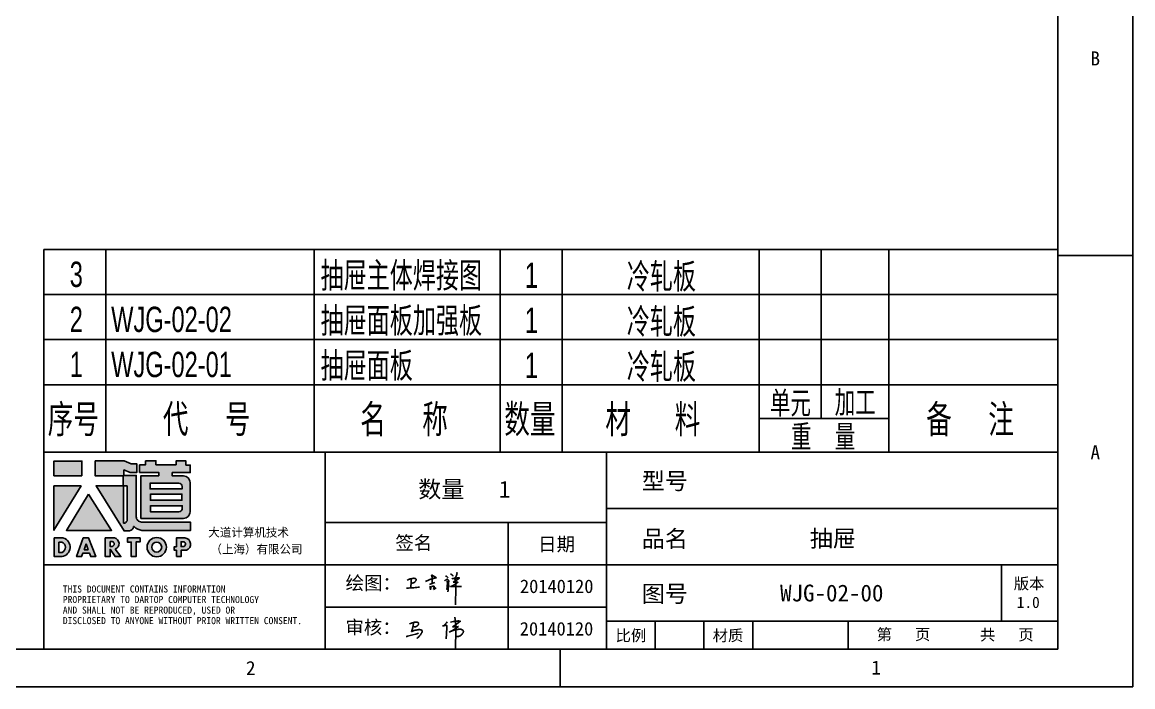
# Model space of a CAD drawing. Header units: millimetres. Extents: x 13106 to 40242, y 18888 to 28426.
# Drawn here: x 22731 to 24116, y 18888 to 19717 of the extents above; entities that cross this region are included whole.
import ezdxf
from ezdxf.enums import TextEntityAlignment as Align

# ---------------------------------------------------------------- set-up
doc = ezdxf.new("R2010")
doc.units = ezdxf.units.MM
for name, color, linetype in [('1轮廓实线层', 7, 'Continuous'), ('2细线层', 4, 'Continuous'), ('4', 7, 'Continuous'), ('6文字层', 3, 'Continuous'), ('print', 30, 'Continuous'), ('图框层', 7, 'Continuous')]:
    doc.layers.add(name, color=color, linetype=linetype)
doc.styles.add('Dartop', font='')
doc.styles.add('hzHT', font='simhei.ttf')
doc.styles.add('PC_TEXTSTYLE', font='arial.ttf', dxfattribs={"width": 0.8})
doc.styles.get('Dartop').set_extended_font_data('FangSong_GB2312')

# ---------------------------------------------------------------- blocks, each defined once
blk = doc.blocks.new('dadao')
for p, q in [((48, 19.2), (44.9, 10.4)), ((51.2, 10.4), (48, 19.2)), ((44.9, 10.4), (51.2, 10.4))]:
    blk.add_line(p, q)
for points in [[(41.8, 121.6), (41.8, 143.7), (-0.4, 143.7), (-0.4, 121.6), (41.8, 121.6)], [(104.8, 122), (104.8, 130.3), (114.1, 126.3), (124.2, 126.3), (124.2, 139.6), (115.9, 139.6), (105.1, 143.9), (61.5, 143.9)], [(61.7, 144), (61.7, 121.3), (103.9, 121.3)], [(113.4, 38.7), (105.1, 38.7), (63, 106.5), (103.9, 106.5), (103.9, 120.9), (103.9, 121.3)], [(109.7, 53.6), (109.7, 106.2), (104.3, 106.2), (104.3, 50.4), (106.6, 50.4)], [(144.6, 94.4), (144.6, 84.8), (192, 84.8), (192, 94.1), (144.9, 94.1)], [(120.2, 45), (119.5, 45), (119.5, 44.6)], [(0, 28), (0, 0), (11.8, 0)], [(0.1, 28), (14, 28)], [(7.1, 21.8), (7.1, 6.1), (12, 6.1)], [(7.1, 21.8), (11.4, 21.8)], [(76.8, 28.2), (76.8, 0), (84.1, 0), (84.1, 11.1), (91.6, -0.1), (100.3, -0.1), (91.7, 11.1)], [(76.8, 28.2), (90.6, 28.2)], [(84, 22.7), (84, 15.3), (87.2, 15.3)], [(84, 22.7), (87.3, 22.7)], [(183.7, 0), (183.7, 9.6), (180.6, 9.6), (180.6, 14.9), (183.8, 14.9), (183.8, 28.1), (196.1, 28.1), (196.5, 28.1)], [(194.9, 22.3), (190.8, 22.3), (190.8, 15), (194.4, 15)], [(183.7, 0), (190.9, 0), (190.9, 9.6), (198.8, 9.6)]]:
    blk.add_lwpolyline(points)
blk.add_lwpolyline([(137.1, 144.2), (137.1, 137.9), (128.3, 137.9), (128.3, 126.5), (157.3, 126.5), (157.3, 121.5), (130.3, 121.5), (130.3, 57.5), (194.4, 57.5, 0.414214), (204.4, 67.5), (204.4, 111.3, 0.414214), (194.4, 121.3), (177.5, 121.3), (177.5, 126.3), (204.7, 126.3), (204.7, 137.7), (198.2, 137.7), (198.2, 143.9), (183.3, 143.9), (183.3, 138), (153, 138), (153, 144.2), (137.1, 144.2)], format="xyb", close=True)
for points in [[(104.8, 122), (123.4, 122), (123.4, 60, 0.414214), (131.4, 52), (204.8, 52), (204.8, 39.1), (131.7, 39.1)], [(144.3, 110.8), (144.3, 101.8), (192.3, 101.8), (192.3, 105.5, 0.414214), (187.3, 110.5), (144.3, 110.5)], [(144.6, 77), (144.6, 67.5), (187.6, 67.5, 0.414214), (192.6, 72.5), (192.6, 76.4), (144.6, 76.4)]]:
    blk.add_lwpolyline(points, format="xyb")
for points in [[(-0.3, 106.2), (40.4, 106.2), (-0.3, 39.7), (-0.3, 106.2)], [(51.7, 94.1), (18.4, 39.3), (86.2, 39.3)], [(43.8, 28.2), (51.8, 28.2), (62.6, -0.1), (55, -0.1), (53.2, 5), (42.9, 5), (41.1, 0), (33.6, 0)], [(110, 28.1), (110, 21.9), (116, 21.9), (116, -0.1), (123.2, -0.1), (123.2, 22), (129.2, 22), (129.2, 28.1), (110, 28.1)]]:
    blk.add_lwpolyline(points, close=True)
for radius in [14.5, 7.44]:
    blk.add_circle((154.2, 14.2), radius)
for centre, radius, start, end in [((99.2, 60.7), 12.6, 305.6399, 325.969), ((111.6, 46.7), 8.19, 282.9811, 347.6627), ((136, 61.7), 22.9, 226.7358, 259.3209), ((8.5, 13.9), 8.49, 294.2143, 69.7177), ((9.6, 14.2), 14.4, 278.6604, 72.3203), ((86.4, 19), 3.8, 282.527, 76.7196), ((88.6, 19.4), 8.95, 290.6073, 77.2124), ((193.7, 18.7), 3.8, 280.9891, 72.5513), ((195.7, 18.6), 9.51, 288.8959, 85.2442)]:
    blk.add_arc(centre, radius, start, end)
blk = doc.blocks.new('PC_MXB_BLOCK')
at = {"layer": '1轮廓实线层'}
for p, q in [((-180, 8), (-180, 0)), ((0, 8), (0, 0))]:
    blk.add_line(p, q, dxfattribs=at)
at = {"layer": '2细线层'}
for p, q in [((-180, 8), (0, 8)), ((-169, 8), (-169, 0)), ((-132, 8), (-132, 0)), ((-99, 8), (-99, 0)), ((-88, 8), (-88, 0)), ((-53, 8), (-53, 0)), ((-42, 8), (-42, 0)), ((-30, 8), (-30, 0)), ((-180, 0), (0, 0))]:
    blk.add_line(p, q, dxfattribs=at)
at = {"layer": '6文字层', "style": 'PC_TEXTSTYLE'}
for tag, width, p, p2 in [('序号', 0.769182, (-178.38, 1.35), (-170.09, 1.35)), ('代号', 3.14773, (-168.05, 1.35), (-134.11, 1.35)), ('名称', 2.802424, (-130.87, 1.2), (-100.28, 1.2)), ('数量', 0.817449, (-97.88, 1.2), (-89, 1.2)), ('材料', 2.943328, (-86.43, 1.01), (-54.3, 1.01)), ('单重', 0.854038, (-52.21, 0.89), (-43, 0.89)), ('总重', 0.958888, (-41.2, 1.27), (-30.86, 1.27)), ('备注', 2.494074, (-28.61, 1.02), (-1.16, 1.02))]:
    blk.add_attdef(tag, text='', height=4.5, dxfattribs=dict(at, width=width)).set_placement(p, p2, align=Align.FIT)
blk = doc.blocks.new('PC_MXBTITLERECORD')
at = {"layer": '1轮廓实线层'}
for p, q in [((-180, 0), (-180, 12)), ((0, 0), (0, 12))]:
    blk.add_line(p, q, dxfattribs=at)
at = {"layer": '2细线层'}
for p, q in [((-169, 12), (-169, 0)), ((-132, 12), (-132, 0)), ((-99, 12), (-99, 0)), ((-88, 12), (-88, 0)), ((-53, 12), (-53, 0)), ((-42, 12), (-42, 6)), ((-30, 12), (-30, 0)), ((-30, 6), (-53, 6))]:
    blk.add_line(p, q, dxfattribs=at)
at = {"style": 'PC_TEXTSTYLE', "flags": 1}
blk.add_attdef('Fo oFShowMe', (-53, 6), '', height=0.00000005, dxfattribs=at)
at = {"layer": '6文字层', "style": 'PC_TEXTSTYLE', "width": 0.667}
for s, height, p in [('单元', 4, (-47.45, 8.84)), ('加工', 4, (-35.96, 8.94)), ('序号', 5, (-174.77, 6)), ('代     号', 5, (-151.09, 6)), ('名     称', 5, (-116.06, 6)), ('数量', 5, (-93.71, 6)), ('材      料', 5, (-71.89, 6)), ('备     注', 5, (-15.57, 6)), ('重    量', 4, (-41.65, 2.94))]:
    blk.add_text(s, height=height, dxfattribs=at).set_placement(p, align=Align.MIDDLE)
blk = doc.blocks.new('h')
for p, q in [((20773.3, -2331.8), (20775.3, -2338.7)), ((20789.1, -2340.9), (20773.5, -2331.9)), ((20775.3, -2338.7), (20775.6, -2351.2)), ((20775.6, -2351.2), (20775.5, -2357.3)), ((20845.7, -2343.5), (20848.4, -2353)), ((20848.4, -2353), (20848.9, -2370.3)), ((20768.1, -2360.9), (20773, -2359.1)), ((20769.5, -2366.9), (20769.8, -2370.6)), ((20769.8, -2370.6), (20770.9, -2378)), ((20770.9, -2378), (20771.5, -2370.6)), ((20772.4, -2369.3), (20774.9, -2367.8)), ((20773, -2359.1), (20784.1, -2355.2)), ((20782.2, -2369.2), (20780, -2377.1)), ((20780, -2377.1), (20788.3, -2371.3)), ((20780.1, -2366.4), (20780.8, -2366.4)), ((20781.9, -2367.4), (20782.2, -2369.2)), ((20848.9, -2370.3), (20847.9, -2424))]:
    blk.add_line(p, q)
for points in [[(20699.1, -2348.2, -0.029745), (20704.6, -2345.4, -0.046842), (20708.4, -2344.2, -0.00919), (20714.3, -2343, -0.018517), (20717.2, -2342.5, -0.037841), (20720.3, -2342.4, -0.039541), (20723.2, -2342.8, -0.149785), (20726, -2344.3, -0.204935), (20726.9, -2346.6, -0.074872), (20726.5, -2348.3, -0.061615), (20725.6, -2350.3, -0.034204), (20723.8, -2352.6, -0.045776), (20722.3, -2354.1, -0.054985), (20720.4, -2355.3, -0.036348), (20717.3, -2356.5, -0.067752), (20715.7, -2356.8, -0.043553), (20713.2, -2356.7)], [(20755, -2351.9, -0.024077), (20759.9, -2350.1, -0.013147), (20768.7, -2346.5, -0.00522), (20775.4, -2344.1, -0.018517), (20777.3, -2343.4, -0.008274), (20786.3, -2341, -0.039541), (20788.3, -2340.8, -0.079216), (20789.4, -2341, -0.204935)], [(20813.5, -2350.1, 0.007348), (20815.9, -2348.7, 0.008421), (20818, -2347.3, 0.009459), (20819.7, -2346.2, -0.016325), (20820.7, -2345.5, -0.173771), (20821.8, -2345.3, -0.085159), (20823.9, -2346, -0.125883), (20826, -2347.9, -0.160659), (20826.6, -2350.1, -0.010447), (20826.5, -2352.3, -0.008247), (20826.2, -2355.1, -0.002698), (20825.3, -2374, 0.001562), (20823.9, -2383.7, 0.016137)], [(20816.8, -2335, -0.053561), (20819.6, -2336.1, -0.075272), (20821.3, -2337.3, -0.005295), (20822.5, -2338.5, -0.009337), (20823.1, -2339.1, -0.026146), (20823.7, -2339.8, -0.016644), (20824.5, -2340.9)], [(20832.1, -2329.2, -0.053561), (20834.9, -2330.3, -0.075272), (20836.7, -2331.5, -0.005295), (20837.8, -2332.6, -0.009337), (20838.5, -2333.3, -0.026146), (20839, -2334, -0.016644), (20839.8, -2335.1)], [(20836, -2343.7, -0.02797), (20842.1, -2342.6, -0.048868), (20845.6, -2342.2, -0.00919), (20851.1, -2341.4, -0.018517), (20853.9, -2341.1, -0.037841), (20856.7, -2341.2, -0.039541), (20859.4, -2341.6, -0.018282), (20840.6, -2354.7, -0.000937)], [(20847.6, -2340.2, 0.021784), (20849.6, -2335.9, 0.028296), (20850.8, -2332.4, 0.008136), (20851.9, -2328.2, 0.028913), (20852.2, -2327, 0.08193), (20852.1, -2325.9, 0.075058), (20851.7, -2324.7, 0.275043)], [(20696.6, -2372.4, 0.002073), (20710.6, -2371.9, 0.016137), (20719.6, -2371.3, 0.008314), (20736.9, -2369.3)]]:
    blk.add_lwpolyline(points, format="xyb")
for points in [[(20711.3, -2343.5), (20711.3, -2343.5), (20711.5, -2355.8), (20710.7, -2368), (20710.6, -2371.9)], [(20821.5, -2350.6), (20822.4, -2359.2), (20822.2, -2364.9), (20821.7, -2369), (20821.3, -2376.3), (20823.6, -2368.5), (20827.2, -2366.3), (20829.5, -2366.3)], [(20840.6, -2354.7), (20850, -2354.7), (20855, -2354.3), (20845.9, -2361.1), (20840.5, -2364), (20833, -2367.5), (20863.2, -2367.4), (20865.9, -2367.3)]]:
    blk.add_lwpolyline(points)
for centre, radius, start, end in [((20773.7, -2371.2), 2.3, 121.9907, 163.6016), ((20787.5, -2406), 40.3, 100.6183, 108.2482), ((20780.8, -2367.6), 1.15, 9.4675, 90)]:
    blk.add_arc(centre, radius, start, end)
blk = doc.blocks.new('马伟')
for p, q in [((-967.69, 33460.16), (-965.8, 33460.16)), ((-964.79, 33460.25), (-966.68, 33458.96)), ((-966.61, 33464.64), (-966.18, 33461.02)), ((-966.18, 33461.02), (-966.11, 33458.34)), ((-965.8, 33460.16), (-964.79, 33460.25)), ((-967.75, 33458.39), (-969.23, 33457.58)), ((-966.68, 33458.96), (-967.75, 33458.39)), ((-966.11, 33458.34), (-966.27, 33450.03))]:
    blk.add_line(p, q)
for points in [[(-988.1, 33461.47, -0.029745), (-987.24, 33461.9, -0.046842), (-986.65, 33462.09, -0.00919), (-985.74, 33462.27, -0.018517), (-985.28, 33462.34, -0.037841), (-984.81, 33462.35, -0.039541), (-984.36, 33462.3, -0.149785), (-983.92, 33462.06, -0.204935), (-983.79, 33461.71, -0.074872), (-983.84, 33461.44, -0.061615), (-983.99, 33461.13, -0.034204), (-984.26, 33460.78, -0.045776), (-984.5, 33460.55, -0.054985), (-984.79, 33460.36, -0.036348), (-985.28, 33460.17, -0.067752), (-985.52, 33460.13, -0.043553), (-985.9, 33460.15)], [(-968.61, 33462.39, -0.02797), (-967.39, 33462.61, -0.048868), (-966.69, 33462.69, -0.00919), (-965.57, 33462.85, -0.018517), (-965.02, 33462.9, -0.037841), (-964.45, 33462.89, -0.039541), (-963.91, 33462.8, -0.018282), (-967.69, 33460.16, -0.000937)], [(-969.23, 33457.58, -0.029745), (-967.89, 33458.26, -0.046842), (-966.97, 33458.55, -0.00919), (-965.55, 33458.84, -0.018517), (-964.84, 33458.94, -0.037841), (-964.1, 33458.97, -0.039541), (-963.4, 33458.88, -0.149785), (-962.72, 33458.51, -0.204935), (-962.51, 33457.97, -0.074872), (-962.59, 33457.54, -0.061615), (-962.82, 33457.07, -0.034204), (-963.24, 33456.51, -0.045776), (-963.62, 33456.15, -0.054985), (-964.07, 33455.86, -0.036348), (-964.83, 33455.56, -0.067752), (-965.21, 33455.5, -0.043553), (-965.8, 33455.53)]]:
    blk.add_lwpolyline(points, format="xyb")
blk.add_lwpolyline([(-986.2, 33462.18), (-986.2, 33462.18), (-986.48, 33460.41), (-986.96, 33458.75), (-987.27, 33457.73)])
for centre, radius, start, end in [((-979.68, 33473.45), 14.92, 299.2655, 300.9495), ((-945.89, 33348.42), 115.17, 102.4659, 103.2053), ((-1024.37, 33516.09), 76.26, 313.3661, 315.2961), ((-970.74, 33460.39), 0.488, 52.3757, 91.2912), ((-1399.63, 33474.22), 429.46, 357.5657, 358.0573), ((-970.9, 33460.46), 0.559, 357.1968, 33.7052), ((-983.48, 33461.29), 13.17, 352.9125, 354.8027), ((-978.54, 33460.84), 8.21, 354.8027, 357.1968), ((-990.31, 33458.65), 3.19, 281.077, 291.2126), ((-1060.51, 33743.61), 296.64, 283.9189, 284.9715), ((-982.39, 33449.28), 9.75, 113.2024, 120.0175), ((-984.68, 33454.62), 3.94, 102.4749, 113.2024), ((-978.97, 33428.8), 30.39, 100.3687, 102.4749), ((-985.32, 33457.16), 2.51, 283.8163, 294.0305), ((-983.09, 33451.33), 7.49, 96.1253, 100.3687), ((-984.78, 33455.92), 1.16, 294.8364, 309.9011), ((-1000.24, 33470.18), 22.19, 316.9196, 320.5887), ((-983.49, 33455.04), 3.75, 87.457, 96.1253), ((-983.47, 33455.36), 3.43, 78.3996, 87.457), ((-987.67, 33459.4), 5.64, 324.0948, 331.3784), ((-982.99, 33457.72), 1.02, 44.3247, 78.3996), ((-983.29, 33457.19), 0.754, 319.5731, 337.4855), ((-985.37, 33458.85), 3.39, 324.9107, 333.3484), ((-983.72, 33458.23), 1.65, 326.7678, 340.871), ((-982.66, 33458.04), 0.567, 357.9984, 44.3247), ((-983.22, 33458.06), 1.12, 340.871, 357.9984), ((-729.89, 33419.63), 243.4, 171.4102, 171.7681)]:
    blk.add_arc(centre, radius, start, end)

msp = doc.modelspace()

# ---------------------------------------------------------------- hatches: boundary and pattern name
h = msp.add_hatch(color=0)
h.paths.add_polyline_path([(22940.605, 19164.617), (22935.208, 19164.617), (22935.208, 19169.75), (22922.873, 19169.75), (22922.873, 19164.873), (22897.689, 19164.873), (22897.689, 19170.007), (22884.5, 19170.007), (22884.5, 19164.778), (22877.212, 19164.778), (22877.212, 19155.314), (22901.262, 19155.314), (22901.262, 19151.128), (22878.851, 19151.128), (22878.851, 19098.131), (22932.054, 19098.131, 0.41421356), (22940.348, 19106.424), (22940.348, 19142.718, 0.41421356), (22932.054, 19151.011), (22917.99, 19151.011), (22917.99, 19155.119), (22940.605, 19155.119)])
h.paths.add_polyline_path([(22926.179, 19142.027, -0.41421356), (22930.326, 19137.88), (22930.326, 19134.839), (22890.493, 19134.839), (22890.493, 19142.027)], flags=16)
h.paths.add_polyline_path([(22930.068, 19128.421), (22930.068, 19120.72), (22890.751, 19120.72), (22890.751, 19128.421)], flags=16)
h.paths.add_polyline_path([(22930.582, 19113.789), (22930.582, 19110.492, -0.41421356), (22926.436, 19106.345), (22890.751, 19106.345), (22890.751, 19113.789)], flags=16)
for points in [[(22805.471, 19169.56), (22770.478, 19169.56), (22770.478, 19151.278), (22805.471, 19151.278)], [(22804.344, 19138.486), (22770.572, 19138.486), (22770.572, 19083.344)], [(22813.706, 19128.479), (22786.098, 19082.977), (22842.315, 19082.977)], [(22878.01, 19073.667), (22862.034, 19073.667), (22862.034, 19068.598), (22867.018, 19068.598), (22867.018, 19050.333), (22872.987, 19050.333), (22872.987, 19068.61), (22878.01, 19068.61)]]:
    msp.add_hatch(color=0).paths.add_polyline_path(points)
h = msp.add_hatch(color=0)
h.paths.add_polyline_path([(22857.765, 19158.449), (22865.488, 19155.113), (22873.838, 19155.113), (22873.838, 19166.164), (22866.949, 19166.164), (22857.974, 19169.708), (22822.006, 19169.708), (22822.006, 19151.019), (22857.002, 19151.019), (22857.002, 19150.641), (22857.002, 19138.695), (22823.066, 19138.695), (22857.971, 19082.52), (22864.884, 19082.52, 0.27937482), (22869.929, 19087.427), (22869.929, 19087.686), (22870.539, 19087.686, 0.14314537), (22880.055, 19082.843), (22940.71, 19082.843), (22940.71, 19093.497), (22879.797, 19093.497, -0.41421356), (22873.162, 19100.132), (22873.162, 19151.609), (22857.765, 19151.609)])
h.paths.add_polyline_path([(22857.355, 19138.456), (22861.802, 19138.456), (22861.802, 19094.856, -0.08893574), (22859.225, 19092.206), (22857.339, 19092.206)], flags=16)
h = msp.add_hatch(color=0)
h.paths.add_polyline_path([(22782.406, 19073.584), (22770.82, 19073.584), (22770.82, 19050.402), (22780.578, 19050.402, 0.79301591)])
h.paths.add_polyline_path([(22780.75, 19055.479), (22776.699, 19055.479), (22776.699, 19068.507), (22780.303, 19068.507, -0.67136089)], flags=16)
h = msp.add_hatch(color=0)
h.paths.add_polyline_path([(22813.793, 19073.774), (22807.181, 19073.774), (22798.678, 19050.377), (22804.941, 19050.377), (22806.415, 19054.524), (22814.9, 19054.524), (22816.406, 19050.327), (22822.719, 19050.327)])
h.paths.add_polyline_path([(22813.279, 19058.993), (22808.022, 19058.993), (22810.602, 19066.345)], flags=16)
h = msp.add_hatch(color=0)
h.paths.add_polyline_path([(22845.934, 19073.758), (22834.538, 19073.758), (22834.538, 19050.365), (22840.56, 19050.365), (22840.56, 19059.639), (22846.75, 19050.281), (22854.026, 19050.281), (22846.903, 19059.58, 0.74405494)])
h.paths.add_polyline_path([(22840.505, 19063.101), (22840.505, 19069.244), (22843.197, 19069.244, -0.79680897), (22843.156, 19063.101)], flags=16)
h = msp.add_hatch(color=0)
h.paths.add_polyline_path([(22886.695, 19062.145, 1), (22910.716, 19062.145, 1)])
h.paths.add_polyline_path([(22904.876, 19062.145, -1), (22892.536, 19062.145, -1)], flags=16)
h = msp.add_hatch(color=0)
h.paths.add_polyline_path([(22933.756, 19073.702), (22933.412, 19073.702), (22923.253, 19073.702), (22923.253, 19062.785), (22920.558, 19062.785), (22920.558, 19058.353), (22923.209, 19058.353), (22923.209, 19050.406), (22929.14, 19050.406), (22929.14, 19058.384), (22935.656, 19058.384, 0.81230381)])
h.paths.add_polyline_path([(22929.052, 19062.815), (22929.052, 19068.922), (22932.427, 19068.922, -0.77821343), (22932.082, 19062.815)], flags=16)

# ---------------------------------------------------------------- linework, layer by layer
at = {"color": 0}
for p, q in [((24022.47, 20899.705), (24022.47, 18934.813)), ((24116.036, 19426.036), (24022.47, 19426.036)), ((24022.47, 19180.425), (22757.905, 19180.425)), ((22757.905, 18934.813), (22757.905, 19180.425)), ((23108.779, 19180.425), (23108.779, 18934.813)), ((23459.652, 18934.813), (23459.652, 19180.425)), ((23459.652, 19110.25), (24022.47, 19110.25)), ((23108.779, 19092.707), (23459.652, 19092.707)), ((23336.847, 19092.707), (23336.847, 18934.813)), ((22757.905, 19040.076), (23108.779, 19040.076)), ((23108.779, 19040.076), (24022.47, 19040.076)), ((23952.295, 18969.901), (23952.295, 19040.076)), ((23108.779, 18987.445), (23459.652, 18987.445)), ((23459.652, 18969.901), (24022.47, 18969.901)), ((23520.3, 18934.813), (23520.3, 18969.901)), ((23580.947, 18934.813), (23580.947, 18969.901)), ((23642.092, 18934.813), (23642.092, 18969.901)), ((23761.246, 18934.813), (23761.246, 18969.901)), ((24022.47, 18934.813), (21237.516, 18934.813)), ((23401.914, 18888.03), (23401.914, 18934.813))]:
    msp.add_line(p, q, dxfattribs=at)
at = {"layer": 'print'}
msp.add_lwpolyline([(21143.949, 20946.488), (24116.036, 20946.488), (24116.036, 18888.03), (21143.949, 18888.03)], close=True, dxfattribs=at)

# ---------------------------------------------------------------- block references
at = {"color": 0}
for name, p, xscale, yscale, zscale in [('dadao', (22770.82, 19050.402), 0.8293373375670361, 0.8293373376302287, 0.8293373376379277), ('h', (14805.416, 19974.512), 0.4060882529642176, 0.4060882529642176, 0.4060882529642176)]:
    msp.add_blockref(name, p, dxfattribs=dict(at, xscale=xscale, yscale=yscale, zscale=zscale))
at = {"xscale": 2.6208, "yscale": 2.6208, "zscale": 2.6208}
msp.add_blockref('马伟', (25803.71, -68729.482), dxfattribs=at)
at = {"layer": '图框层'}
ref = msp.add_blockref('PC_MXB_BLOCK', (24022.47, 19377.135), dxfattribs=dict(at, xscale=7.025356800000001, yscale=7.025356800000001, zscale=7.025356800000001))
ref.add_attrib('材料', '冷轧板', dxfattribs={"layer": '6文字层', "height": 31.6141, "style": 'PC_TEXTSTYLE', "width": 0.667}).set_placement((23528.105, 19384.233), align=Align.CENTER)
ref.add_attrib('序号', '3', dxfattribs={"layer": '6文字层', "height": 31.614, "style": 'PC_TEXTSTYLE', "width": 0.667}).set_placement((22798.407, 19386.611), align=Align.CENTER)
ref.add_attrib('名称', '抽屉主体焊接图', (23103.084, 19385.534), dxfattribs={"layer": '6文字层', "height": 31.6141, "style": 'PC_TEXTSTYLE', "width": 0.667})
ref.add_attrib('数量', '1', dxfattribs={"layer": '6文字层', "height": 31.614, "style": 'PC_TEXTSTYLE', "width": 0.667}).set_placement((23366.021, 19385.534), align=Align.CENTER)
ref = msp.add_blockref('PC_MXB_BLOCK', (24022.47, 19320.932), dxfattribs=dict(at, xscale=7.025356800000001, yscale=7.025356800000001, zscale=7.025356800000001))
ref.add_attrib('材料', '冷轧板', dxfattribs={"layer": '6文字层', "height": 31.6141, "style": 'PC_TEXTSTYLE', "width": 0.667}).set_placement((23528.105, 19328.03), align=Align.CENTER)
ref.add_attrib('代号', 'WJG-02-02', (22841.881, 19330.408), dxfattribs={"layer": '6文字层', "height": 31.6141, "style": 'PC_TEXTSTYLE', "width": 0.667})
ref.add_attrib('序号', '2', dxfattribs={"layer": '6文字层', "height": 31.614, "style": 'PC_TEXTSTYLE', "width": 0.667}).set_placement((22798.407, 19330.408), align=Align.CENTER)
ref.add_attrib('名称', '抽屉面板加强板', (23103.084, 19329.331), dxfattribs={"layer": '6文字层', "height": 31.6141, "style": 'PC_TEXTSTYLE', "width": 0.667})
ref.add_attrib('数量', '1', dxfattribs={"layer": '6文字层', "height": 31.614, "style": 'PC_TEXTSTYLE', "width": 0.667}).set_placement((23366.021, 19329.331), align=Align.CENTER)
ref = msp.add_blockref('PC_MXB_BLOCK', (24022.47, 19264.729), dxfattribs=dict(at, xscale=7.025356800000001, yscale=7.025356800000001, zscale=7.025356800000001))
ref.add_attrib('材料', '冷轧板', dxfattribs={"layer": '6文字层', "height": 31.6141, "style": 'PC_TEXTSTYLE', "width": 0.667}).set_placement((23528.105, 19271.827), align=Align.CENTER)
ref.add_attrib('代号', 'WJG-02-01', (22841.881, 19274.206), dxfattribs={"layer": '6文字层', "height": 31.6141, "style": 'PC_TEXTSTYLE', "width": 0.667})
ref.add_attrib('序号', '1', dxfattribs={"layer": '6文字层', "height": 31.614, "style": 'PC_TEXTSTYLE', "width": 0.667}).set_placement((22798.407, 19274.206), align=Align.CENTER)
ref.add_attrib('名称', '抽屉面板', (23103.084, 19273.128), dxfattribs={"layer": '6文字层', "height": 31.6141, "style": 'PC_TEXTSTYLE', "width": 0.667})
ref.add_attrib('数量', '1', dxfattribs={"layer": '6文字层', "height": 31.614, "style": 'PC_TEXTSTYLE', "width": 0.667}).set_placement((23366.021, 19273.128), align=Align.CENTER)
at = {"layer": '图框层', "xscale": 7.025356800000001, "yscale": 7.025356800000001, "zscale": 7.025356800000001}
msp.add_blockref('PC_MXBTITLERECORD', (24022.47, 19180.425), dxfattribs=at)

# ---------------------------------------------------------------- texts
at = {"color": 0}
for s, height, style, p in [('B', 17.544, 'Dartop', (24069.253, 19671.648)), ('A', 17.544, 'Dartop', (24069.253, 19180.425)), ('型号', 21.0524, 'hzHT', (23532.469, 19144.725)), ('数量   1', 21.0524, 'hzHT', (23282.329, 19134.419)), ('签名', 16.8419, 'hzHT', (23219.283, 19067.533)), ('日期', 16.8419, 'hzHT', (23397.37, 19065.806)), ('品名', 21.0524, 'hzHT', (23532.469, 19072.675)), ('抽屉', 21.0524, 'hzHT', (23741.984, 19073.071)), ('20140120', 16.8419, 'hzHT', (23397.543, 19013.383)), ('版本', 14.0349, 'hzHT', (23986.706, 19016.788)), ('图号', 21.0524, 'hzHT', (23532.469, 19004.074)), ('WJG-02-00', 21.0524, 'hzHT', (23740.597, 19004.99)), ('1.0', 14.0349, 'hzHT', (23985.651, 18993.345)), ('20140120', 16.8419, 'hzHT', (23397.33, 18960.411)), ('第   页', 14.0349, 'hzHT', (23830.077, 18953.447)), ('比例', 14.0349, 'hzHT', (23490.12, 18951.992)), ('材质', 14.0349, 'hzHT', (23611.198, 18951.992)), ('共   页', 14.0349, 'hzHT', (23959, 18952.936)), ('2', 17.544, 'Dartop', (23015.953, 18911.422)), ('1', 17.544, 'Dartop', (23795.872, 18911.978))]:
    msp.add_text(s, height=height, dxfattribs=dict(at, style=style)).set_placement(p, align=Align.MIDDLE_CENTER)
at = {"color": 0, "style": 'hzHT'}
for s, height, p in [('绘图：', 16.8419, (23134.262, 19009.059)), ('THIS DOCUMENT CONTAINS INFORMATION', 8.77184, (22781.587, 19005.603)), ('PROPRIETARY TO DARTOP COMPUTER TECHNOLOGY', 8.77184, (22781.587, 18992.445)), ('AND SHALL NOT BE REPRODUCED, USED OR', 8.77184, (22781.587, 18979.287)), ('DISCLOSED TO ANYONE WITHOUT PRIOR WRITTEN CONSENT.', 8.77184, (22781.587, 18966.13)), ('审核：', 16.8419, (23134.053, 18953.791))]:
    msp.add_text(s, height=height, dxfattribs=at).set_placement(p)
at = {"layer": '4', "color": 0, "style": 'hzHT'}
for s, p in [('大道计算机技术', (22963.013, 19075.276)), ('（上海）有限公司', (22965.662, 19054.296))]:
    msp.add_text(s, height=10.5262, dxfattribs=at).set_placement(p)

doc.saveas('drawing.dxf')
